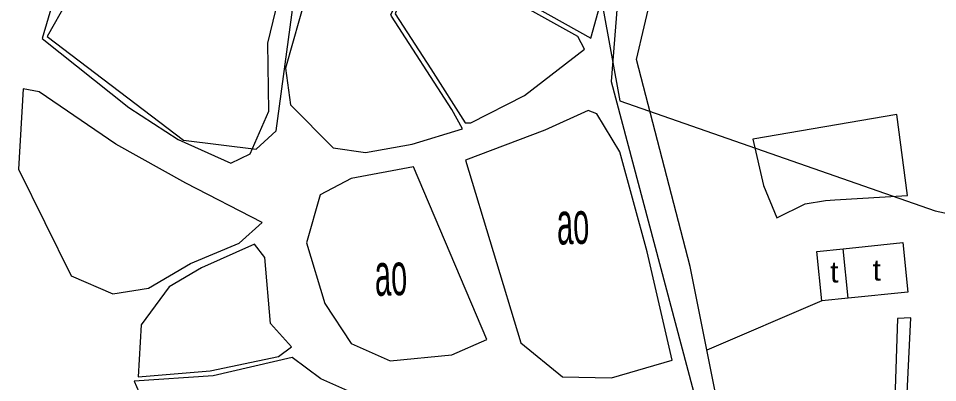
# Model space of a CAD drawing. Header units: metres. Extents: x 0 to 551036, y 0 to 1845929.
# Drawn here: x 547615.6 to 547745.9, y 1842194.7 to 1842246.3 of the extents above; entities that cross this region are included whole.
import ezdxf

# ---------------------------------------------------------------- set-up
doc = ezdxf.new("R2010")
doc.units = ezdxf.units.M
doc.header["$MEASUREMENT"] = 0
for name, color, linetype, lineweight in [('BD HH1 KEM TMB$0$ao_ho_song_suoi', 7, 'Continuous', 0), ('BD HH1 KEM TMB$0$chamnha', 7, 'Continuous', 0), ('BD HH1 KEM TMB$0$duongdapcao', 7, 'Continuous', 0), ('BD HH1 KEM TMB$0$duongdat', 7, 'Continuous', 0), ('BD HH1 KEM TMB$0$ghichuthuyetminh', 7, 'Continuous', 0), ('BD HH1 KEM TMB$0$nha', 7, 'Continuous', 0), ('BD HH1 KEM TMB$0$ranhgioithucvat', 7, 'Continuous', 0), ('BD HH1 KEM TMB$0$tuong_ke', 7, 'Continuous', 0), ('Level 10', 7, 'Continuous', 0)]:
    doc.layers.add(name, color=color, linetype=linetype, lineweight=lineweight)
doc.styles.add('BD HH1 KEM TMB$0$chamnha', font='', dxfattribs={"height": 4})
doc.styles.add('BD HH1 KEM TMB$0$ghichuduongdien', font='', dxfattribs={"height": 6})
doc.styles.get('BD HH1 KEM TMB$0$chamnha').set_extended_font_data('.VnArial')
doc.styles.get('BD HH1 KEM TMB$0$ghichuduongdien').set_extended_font_data('.VnArial Narrow')

msp = doc.modelspace()

# ---------------------------------------------------------------- linework, layer by layer
at = {"layer": 'BD HH1 KEM TMB$0$ao_ho_song_suoi', "flags": 128}
msp.add_lwpolyline([(547648.4517, 1842227.0906), (547651.09986, 1842233.16132), (547650.96805, 1842242.7809), (547654.76655, 1842258.59487), (547653.0051, 1842262.6922), (547642.42443, 1842273.94642), (547638.62593, 1842274.24216), (547635.34269, 1842267.8757), (547628.34483, 1842260.96616), (547622.00601, 1842253.74475), (547618.9744, 1842243.42077), (547631.28057, 1842233.66676), (547638.2305, 1842229.1554), (547645.69569, 1842225.78397), (547648.4517, 1842227.0906)], close=True, dxfattribs=at)
for points in [[(547696.37028, 1842233.2581), (547690.22318, 1842230.45665), (547678.9595, 1842226.22489), (547686.80813, 1842200.35579), (547692.71557, 1842195.5218), (547699.6655, 1842195.42502), (547708.28102, 1842197.9146), (547704.73416, 1842213.22851), (547700.85179, 1842227.41322), (547697.60449, 1842232.77417), (547696.37028, 1842233.2581)], [(547671.59018, 1842225.25702), (547662.78294, 1842223.62777), (547658.37332, 1842221.28336), (547656.4561, 1842214.53513), (547659.04435, 1842205.90493), (547662.78294, 1842200.259), (547668.28297, 1842197.81781), (547677.05426, 1842198.67814), (547681.97913, 1842200.82897), (547671.59018, 1842225.25702)]]:
    msp.add_lwpolyline(points, dxfattribs=at)
at = {"layer": 'BD HH1 KEM TMB$0$duongdapcao', "flags": 128}
for points in [[(547696.74174, 1842243.46917), (547700.62412, 1842257.44956), (547700.68403, 1842262.89116), (547699.97705, 1842264.70323), (547695.48356, 1842269.16082), (547692.46394, 1842271.54287), (547689.81577, 1842269.99965), (547686.38874, 1842267.48318), (547682.43447, 1842262.38571), (547678.50416, 1842260.98229), (547676.86254, 1842254.61046), (547696.74174, 1842243.46917)], [(547668.40279, 1842246.85135), (547669.86468, 1842249.70657), (547670.97906, 1842256.643), (547669.96054, 1842258.19159), (547664.23284, 1842261.0038), (547661.12933, 1842260.2295), (547657.6304, 1842258.1432), (547656.42015, 1842249.76034), (547653.46044, 1842239.2159), (547654.19138, 1842234.0324), (547660.20667, 1842227.97244), (547664.808, 1842227.29493), (547671.41044, 1842228.45638), (547678.56407, 1842230.63947), (547677.04228, 1842233.40328), (547668.49866, 1842246.58787), (547668.40279, 1842246.85135)], [(547679.73837, 1842231.51055), (547687.34735, 1842235.38205), (547695.81908, 1842241.9367), (547694.87245, 1842243.71113), (547672.46491, 1842256.24509), (547670.2601, 1842250.45398), (547668.98994, 1842246.94813), (547674.08257, 1842239.12987), (547678.92355, 1842231.52131), (547679.73837, 1842231.51055)], [(547628.97991, 1842207.27071), (547634.03658, 1842208.10415), (547639.97997, 1842211.59387), (547646.91792, 1842214.44372), (547650.15323, 1842217.39036), (547639.34489, 1842222.9395), (547629.41128, 1842228.48864), (547618.55501, 1842235.87136), (547616.29029, 1842236.31766), (547615.60728, 1842224.91826), (547623.07246, 1842209.86246), (547628.97991, 1842207.27071)], [(547649.06281, 1842214.30392), (547641.56168, 1842210.97013), (547636.96034, 1842208.29773), (547633.01806, 1842202.9099), (547632.5747, 1842195.54331), (547642.79589, 1842196.37676), (547652.48985, 1842198.43618), (547654.32319, 1842199.79658), (547651.33951, 1842203.08197), (547650.51271, 1842212.41657), (547649.06281, 1842214.30392)], [(547646.64232, 1842157.80701), (547652.50183, 1842162.07641), (547656.61188, 1842165.49622), (547661.46485, 1842168.06109), (547661.29709, 1842170.01297), (547661.26114, 1842177.33654), (547661.99208, 1842184.19231), (547663.26224, 1842187.77344), (547665.28731, 1842192.24716), (547658.4572, 1842195.25833), (547654.41905, 1842198.26949), (547643.21528, 1842195.66698), (547632.0235, 1842194.9357), (547635.97777, 1842185.8592), (547643.79045, 1842176.40093), (547644.23381, 1842171.02923), (547642.56822, 1842160.16754), (547646.64232, 1842157.80701)]]:
    msp.add_lwpolyline(points, close=True, dxfattribs=at)
at = {"layer": 'BD HH1 KEM TMB$0$duongdat', "flags": 128}
for points in [[(547716.39327, 1842355.17249), (547718.47825, 1842343.73008), (547731.62321, 1842332.8415), (547740.15485, 1842316.40379), (547734.09163, 1842299.67571), (547725.32034, 1842280.91511), (547706.89104, 1842260.59514), (547700.48032, 1842248.07732), (547699.60559, 1842237.34468), (547711.90156, 1842191.13502), (547721.58175, 1842177.23438), (547732.07855, 1842166.21138), (547737.37487, 1842151.87072), (547739.4958, 1842141.01979), (547739.23218, 1842126.64149), (547737.11126, 1842113.059), (547737.73435, 1842105.42894), (547744.97187, 1842087.9642), (547742.15923, 1842082.55467)], [(547714.68614, 1842191.83696), (547710.79738, 1842211.17446), (547703.1884, 1842240.45263), (547706.45966, 1842254.38463), (547715.02725, 1842264.25155), (547725.16456, 1842274.38734), (547733.72017, 1842291.59397), (547741.65268, 1842309.12323), (547747.89563, 1842323.44776)], [(547741.44897, 1842190.34368), (547742.08405, 1842203.8724), (547740.1908, 1842203.81863), (547739.60365, 1842185.26772)]]:
    msp.add_lwpolyline(points, dxfattribs=at)
at = {"layer": 'BD HH1 KEM TMB$0$nha', "flags": 128}
msp.add_lwpolyline([(547733.22692, 1842206.66826), (547729.46287, 1842206.28308), (547728.74587, 1842213.28962), (547732.50992, 1842213.6748)], dxfattribs=at)
msp.add_lwpolyline([(547732.50992, 1842213.6748), (547740.96967, 1842214.54051), (547741.68667, 1842207.53397), (547733.22692, 1842206.66826), (547732.50992, 1842213.6748)], close=True, dxfattribs=at)
at = {"layer": 'BD HH1 KEM TMB$0$ranhgioithucvat', "flags": 128}
msp.add_lwpolyline([(547729.46287, 1842206.28308), (547713.18136, 1842199.31974)], dxfattribs=at)
at = {"layer": 'BD HH1 KEM TMB$0$tuong_ke', "flags": 128}
msp.add_lwpolyline([(547731.33562, 1842220.60047), (547741.6407, 1842221.21884), (547740.1189, 1842232.68813), (547719.70048, 1842229.18228), (547721.21029, 1842222.62225), (547723.11553, 1842218.05174), (547727.12972, 1842220.01437), (547729.99357, 1842220.49293), (547731.33562, 1842220.60047)], dxfattribs=at)
at = {"layer": 'Level 10', "color": 5, "linetype": 'Continuous', "lineweight": 0, "flags": 128}
for points in [[(547622.46, 1842248.63), (547619.7, 1842243.71), (547639.03, 1842229.03), (547649.32, 1842227.75), (547652.13, 1842230.35), (547655.17, 1842252.78), (547658.73, 1842252.23), (547659.69, 1842258.09), (547662.13, 1842259.26), (547663.41, 1842261.02)], [(547698.39, 1842248.07), (547700.84, 1842234.63), (547745.56, 1842219.04), (547788.63, 1842209.83)]]:
    msp.add_lwpolyline(points, dxfattribs=at)

# ---------------------------------------------------------------- texts
at = {"layer": 'BD HH1 KEM TMB$0$chamnha', "style": 'BD HH1 KEM TMB$0$chamnha'}
for p in [(547730.6646, 1842208.89996), (547736.67988, 1842209.16344)]:
    msp.add_text('t', height=3, dxfattribs=at).set_placement(p)
at = {"layer": 'BD HH1 KEM TMB$0$ghichuthuyetminh', "linetype": 'ByBlock', "style": 'BD HH1 KEM TMB$0$ghichuduongdien', "width": 0.6}
for p in [(547692.00326, 1842214.25994), (547666.19986, 1842206.9927)]:
    msp.add_text('ao', height=6, rotation=1.8202087, dxfattribs=at).set_placement(p)

doc.saveas('drawing.dxf')
